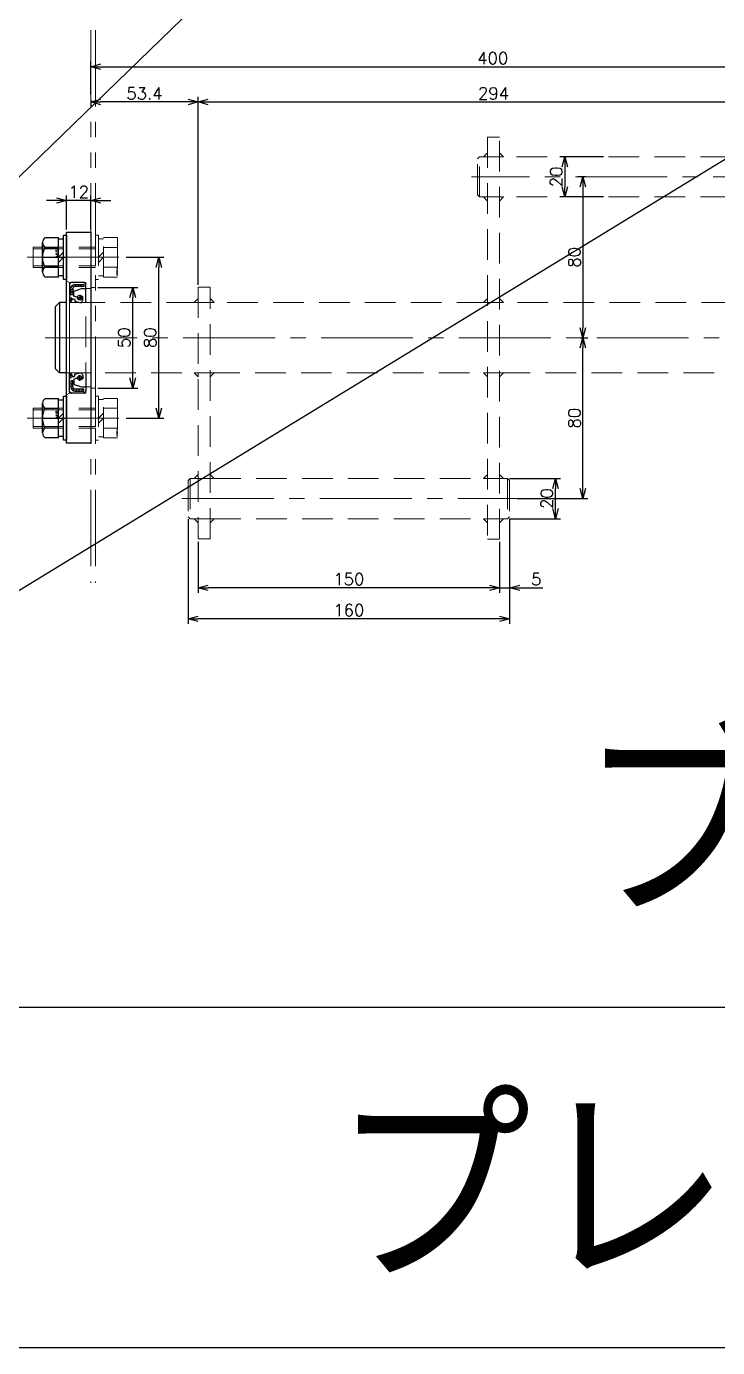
# Model space of a CAD drawing. Header units: millimetres. Extents: x 0 to 38884, y -3675 to 8056.
# Drawn here: x 9387 to 9731, y 3145 to 3802 of the extents above; entities that cross this region are included whole.
import ezdxf

# ---------------------------------------------------------------- set-up
doc = ezdxf.new("R2010")
doc.units = ezdxf.units.MM
doc.header["$LTSCALE"] = 2.4
doc.header["$PDMODE"] = 99
doc.header["$PDSIZE"] = 1
for name, pattern in [('CENTER2', [28.575, 19.05, -3.175, 3.175, -3.175]), ('HIDDEN', [9.525, 6.35, -3.175]), ('PHANTOM2', [31.75, 15.875, -3.175, 3.175, -3.175, 3.175, -3.175])]:
    doc.linetypes.add(name, pattern=pattern)
for name, color, linetype, lineweight in [('04_HIDDEN', 2, 'HIDDEN', 13), ('05_CENTER', 4, 'CENTER2', 13), ('06_PHANTOM', 2, 'PHANTOM2', 13), ('08_DIM', 3, 'Continuous', 13)]:
    doc.layers.add(name, color=color, linetype=linetype, lineweight=lineweight)
doc.layers.add('10_DRAFT', color=8, linetype='Continuous', lineweight=0, plot=False)
doc.styles.add('KSS_TXT', font='txt.shx', dxfattribs={"bigfont": 'extfont2.shx'})
doc.styles.add('KSS_TXT_L', font='txt.shx', dxfattribs={"height": 3, "bigfont": 'extfont2.shx'})
doc.dimstyles.new('KSS_DIM', dxfattribs={"dimscale": 2, "dimtxt": 3, "dimasz": 2.5, "dimexe": 1.25, "dimexo": 0.625, "dimtad": 1, "dimdsep": 46, "dimtxsty": 'KSS_TXT', "dimblk": 'OPEN30', "dimcen": 0, "dimazin": 2, "dimtfac": 0.75, "dimtmove": 0, "dimatfit": 3, "dimldrblk": 'OPEN30', "dimfxl": 1.25, "dimtolj": 1, "dimarcsym": 0})

# ---------------------------------------------------------------- blocks, each defined once
blk = doc.blocks.new('_Open30')
at = {"color": 0, "linetype": 'ByBlock', "lineweight": -2}
for p, q in [((-1, 0.27), (0, 0)), ((0, 0), (-1, -0.27)), ((0, 0), (-1, 0))]:
    blk.add_line(p, q, dxfattribs=at)
blk = doc.blocks.new('*D185')
at = {"layer": '08_DIM', "color": 0, "lineweight": -2, "transparency": 16777216}
for p, q in [((9402.41, 3715.79), (9397.41, 3715.79)), ((9407.41, 3701.29), (9407.41, 3718.29)), ((9419.41, 3715.79), (9407.41, 3715.79)), ((9419.41, 3701.29), (9419.41, 3718.29)), ((9424.41, 3715.79), (9429.41, 3715.79))]:
    blk.add_line(p, q, dxfattribs=at)
at = {"layer": 'Defpoints', "color": 0, "transparency": 16777216}
for p in [(9407.41, 3715.79), (9407.41, 3700.04), (9419.41, 3700.04)]:
    blk.add_point(p, dxfattribs=at)
at = {"layer": '08_DIM', "color": 0, "lineweight": -2, "transparency": 16777216, "xscale": 5, "yscale": 5, "zscale": 5}
blk.add_blockref('_Open30', (9407.41, 3715.79), dxfattribs=at)
at = {"layer": '08_DIM', "color": 0, "lineweight": -2, "transparency": 16777216, "xscale": 5, "yscale": 5, "zscale": 5, "rotation": 180}
blk.add_blockref('_Open30', (9419.41, 3715.79), dxfattribs=at)
at = {"layer": '08_DIM', "color": 0, "transparency": 16777216, "insert": (9413.41, 3720.04), "char_height": 6, "attachment_point": 5, "style": 'KSS_TXT'}
blk.add_mtext('\\A1;12', dxfattribs=at)
blk = doc.blocks.new('*D186')
at = {"layer": '08_DIM', "color": 0, "lineweight": -2, "transparency": 16777216}
for p, q in [((9436.96, 3687.54), (9455.74, 3687.54)), ((9453.24, 3612.54), (9453.24, 3682.54)), ((9436.96, 3607.54), (9455.74, 3607.54))]:
    blk.add_line(p, q, dxfattribs=at)
at = {"layer": 'Defpoints', "color": 0, "transparency": 16777216}
for p in [(9435.71, 3687.54), (9453.24, 3687.54), (9435.71, 3607.54)]:
    blk.add_point(p, dxfattribs=at)
at = {"layer": '08_DIM', "color": 0, "lineweight": -2, "transparency": 16777216, "xscale": 5, "yscale": 5, "zscale": 5}
for p, rotation in [((9453.24, 3687.54), 90), ((9453.24, 3607.54), 270)]:
    blk.add_blockref('_Open30', p, dxfattribs=dict(at, rotation=rotation))
at = {"layer": '08_DIM', "color": 0, "transparency": 16777216, "insert": (9448.99, 3647.54), "char_height": 6, "attachment_point": 5, "rotation": 90, "style": 'KSS_TXT'}
blk.add_mtext('\\A1;80', dxfattribs=at)
blk = doc.blocks.new('*D189')
at = {"layer": '08_DIM', "color": 0, "lineweight": -2, "transparency": 16777216}
for p, q in [((9422.96, 3672.54), (9442.79, 3672.54)), ((9440.29, 3627.54), (9440.29, 3667.54)), ((9422.96, 3622.54), (9442.79, 3622.54))]:
    blk.add_line(p, q, dxfattribs=at)
at = {"layer": 'Defpoints', "color": 0, "transparency": 16777216}
for p in [(9421.71, 3672.54), (9440.29, 3672.54), (9421.71, 3622.54)]:
    blk.add_point(p, dxfattribs=at)
at = {"layer": '08_DIM', "color": 0, "lineweight": -2, "transparency": 16777216, "xscale": 5, "yscale": 5, "zscale": 5}
for p, rotation in [((9440.29, 3672.54), 90), ((9440.29, 3622.54), 270)]:
    blk.add_blockref('_Open30', p, dxfattribs=dict(at, rotation=rotation))
at = {"layer": '08_DIM', "color": 0, "transparency": 16777216, "insert": (9436.03, 3647.54), "char_height": 6, "attachment_point": 5, "rotation": 90, "style": 'KSS_TXT'}
blk.add_mtext('\\A1;50', dxfattribs=at)
blk = doc.blocks.new('*D193')
at = {"layer": '08_DIM', "color": 0, "lineweight": -2, "transparency": 16777216}
for p, q in [((9627.66, 3577.54), (9653.07, 3577.54)), ((9650.57, 3562.54), (9650.57, 3572.54)), ((9627.66, 3557.54), (9653.07, 3557.54))]:
    blk.add_line(p, q, dxfattribs=at)
at = {"layer": 'Defpoints', "color": 0, "transparency": 16777216}
for p in [(9626.41, 3577.54), (9650.57, 3577.54), (9626.41, 3557.54)]:
    blk.add_point(p, dxfattribs=at)
at = {"layer": '08_DIM', "color": 0, "lineweight": -2, "transparency": 16777216, "xscale": 5, "yscale": 5, "zscale": 5}
for p, rotation in [((9650.57, 3577.54), 90), ((9650.57, 3557.54), 270)]:
    blk.add_blockref('_Open30', p, dxfattribs=dict(at, rotation=rotation))
at = {"layer": '08_DIM', "color": 0, "transparency": 16777216, "insert": (9646.32, 3567.54), "char_height": 6, "attachment_point": 5, "rotation": 90, "style": 'KSS_TXT'}
blk.add_mtext('\\A1;20', dxfattribs=at)
blk = doc.blocks.new('*D194')
at = {"layer": '08_DIM', "color": 0, "lineweight": -2, "transparency": 16777216}
for p, q in [((9467.81, 3557.29), (9467.81, 3505.29)), ((9627.81, 3557.29), (9627.81, 3505.29)), ((9622.81, 3507.79), (9472.81, 3507.79))]:
    blk.add_line(p, q, dxfattribs=at)
at = {"layer": 'Defpoints', "color": 0, "transparency": 16777216}
for p in [(9467.81, 3558.54), (9627.81, 3558.54), (9467.81, 3507.79)]:
    blk.add_point(p, dxfattribs=at)
at = {"layer": '08_DIM', "color": 0, "lineweight": -2, "transparency": 16777216, "xscale": 5, "yscale": 5, "zscale": 5, "rotation": 180}
blk.add_blockref('_Open30', (9467.81, 3507.79), dxfattribs=at)
at = {"layer": '08_DIM', "color": 0, "lineweight": -2, "transparency": 16777216, "xscale": 5, "yscale": 5, "zscale": 5}
blk.add_blockref('_Open30', (9627.81, 3507.79), dxfattribs=at)
at = {"layer": '08_DIM', "color": 0, "transparency": 16777216, "insert": (9547.81, 3512.04), "char_height": 6, "attachment_point": 5, "style": 'KSS_TXT'}
blk.add_mtext('\\A1;160', dxfattribs=at)
blk = doc.blocks.new('*D195')
at = {"layer": '08_DIM', "color": 0, "lineweight": -2, "transparency": 16777216}
for p, q in [((9627.81, 3557.29), (9627.81, 3520.71)), ((9622.81, 3546.04), (9622.81, 3520.71)), ((9617.81, 3523.21), (9612.81, 3523.21)), ((9622.81, 3523.21), (9627.81, 3523.21)), ((9632.81, 3523.21), (9644.31, 3523.21))]:
    blk.add_line(p, q, dxfattribs=at)
at = {"layer": 'Defpoints', "color": 0, "transparency": 16777216}
for p in [(9627.81, 3558.54), (9622.81, 3547.29), (9627.81, 3523.21)]:
    blk.add_point(p, dxfattribs=at)
at = {"layer": '08_DIM', "color": 0, "lineweight": -2, "transparency": 16777216, "xscale": 5, "yscale": 5, "zscale": 5}
blk.add_blockref('_Open30', (9622.81, 3523.21), dxfattribs=at)
at = {"layer": '08_DIM', "color": 0, "lineweight": -2, "transparency": 16777216, "xscale": 5, "yscale": 5, "zscale": 5, "rotation": 180}
blk.add_blockref('_Open30', (9627.81, 3523.21), dxfattribs=at)
at = {"layer": '08_DIM', "color": 0, "transparency": 16777216, "insert": (9641.06, 3527.47), "char_height": 6, "attachment_point": 5, "style": 'KSS_TXT'}
blk.add_mtext('\\A1;5', dxfattribs=at)
blk = doc.blocks.new('*D196')
at = {"layer": '08_DIM', "color": 0, "lineweight": -2, "transparency": 16777216}
for p, q in [((9472.81, 3546.04), (9472.81, 3520.71)), ((9622.81, 3546.04), (9622.81, 3520.71)), ((9617.81, 3523.21), (9477.81, 3523.21))]:
    blk.add_line(p, q, dxfattribs=at)
at = {"layer": 'Defpoints', "color": 0, "transparency": 16777216}
for p in [(9472.81, 3547.29), (9622.81, 3547.29), (9472.81, 3523.21)]:
    blk.add_point(p, dxfattribs=at)
at = {"layer": '08_DIM', "color": 0, "lineweight": -2, "transparency": 16777216, "xscale": 5, "yscale": 5, "zscale": 5, "rotation": 180}
blk.add_blockref('_Open30', (9472.81, 3523.21), dxfattribs=at)
at = {"layer": '08_DIM', "color": 0, "lineweight": -2, "transparency": 16777216, "xscale": 5, "yscale": 5, "zscale": 5}
blk.add_blockref('_Open30', (9622.81, 3523.21), dxfattribs=at)
at = {"layer": '08_DIM', "color": 0, "transparency": 16777216, "insert": (9547.81, 3527.47), "char_height": 6, "attachment_point": 5, "style": 'KSS_TXT'}
blk.add_mtext('\\A1;150', dxfattribs=at)
blk = doc.blocks.new('*D197')
at = {"layer": '08_DIM', "color": 0, "lineweight": -2, "transparency": 16777216}
for p, q in [((9665.52, 3727.54), (9661.77, 3727.54)), ((9664.27, 3722.54), (9664.27, 3652.54)), ((9663.02, 3647.54), (9666.77, 3647.54))]:
    blk.add_line(p, q, dxfattribs=at)
at = {"layer": 'Defpoints', "color": 0, "transparency": 16777216}
for p in [(9666.77, 3727.54), (9661.77, 3647.54), (9664.27, 3647.54)]:
    blk.add_point(p, dxfattribs=at)
at = {"layer": '08_DIM', "color": 0, "lineweight": -2, "transparency": 16777216, "xscale": 5, "yscale": 5, "zscale": 5}
for p, rotation in [((9664.27, 3727.54), 90), ((9664.27, 3647.54), 270)]:
    blk.add_blockref('_Open30', p, dxfattribs=dict(at, rotation=rotation))
at = {"layer": '08_DIM', "color": 0, "transparency": 16777216, "insert": (9660.02, 3687.54), "char_height": 6, "attachment_point": 5, "rotation": 90, "style": 'KSS_TXT'}
blk.add_mtext('\\A1;80', dxfattribs=at)
blk = doc.blocks.new('*D643')
at = {"layer": '08_DIM', "color": 0, "lineweight": -2, "transparency": 16777216}
for p, q in [((9674.56, 3737.54), (9652.77, 3737.54)), ((9655.27, 3732.54), (9655.27, 3722.54)), ((9674.56, 3717.54), (9652.77, 3717.54))]:
    blk.add_line(p, q, dxfattribs=at)
at = {"layer": 'Defpoints', "color": 0, "transparency": 16777216}
for p in [(9675.81, 3737.54), (9655.27, 3717.54), (9675.81, 3717.54)]:
    blk.add_point(p, dxfattribs=at)
at = {"layer": '08_DIM', "color": 0, "lineweight": -2, "transparency": 16777216, "xscale": 5, "yscale": 5, "zscale": 5}
for p, rotation in [((9655.27, 3737.54), 90), ((9655.27, 3717.54), 270)]:
    blk.add_blockref('_Open30', p, dxfattribs=dict(at, rotation=rotation))
at = {"layer": '08_DIM', "color": 0, "transparency": 16777216, "insert": (9651.02, 3727.54), "char_height": 6, "attachment_point": 5, "rotation": 90, "style": 'KSS_TXT'}
blk.add_mtext('\\A1;20', dxfattribs=at)
blk = doc.blocks.new('*D644')
at = {"layer": '08_DIM', "color": 0, "lineweight": -2, "transparency": 16777216}
for p, q in [((9663.02, 3647.54), (9666.77, 3647.54)), ((9664.27, 3572.54), (9664.27, 3642.54)), ((9631.16, 3567.54), (9666.77, 3567.54))]:
    blk.add_line(p, q, dxfattribs=at)
at = {"layer": 'Defpoints', "color": 0, "transparency": 16777216}
for p in [(9661.77, 3647.54), (9664.27, 3647.54), (9629.91, 3567.54)]:
    blk.add_point(p, dxfattribs=at)
at = {"layer": '08_DIM', "color": 0, "lineweight": -2, "transparency": 16777216, "xscale": 5, "yscale": 5, "zscale": 5}
for p, rotation in [((9664.27, 3647.54), 90), ((9664.27, 3567.54), 270)]:
    blk.add_blockref('_Open30', p, dxfattribs=dict(at, rotation=rotation))
at = {"layer": '08_DIM', "color": 0, "transparency": 16777216, "insert": (9660.02, 3607.54), "char_height": 6, "attachment_point": 5, "rotation": 90, "style": 'KSS_TXT'}
blk.add_mtext('\\A1;80', dxfattribs=at)
blk = doc.blocks.new('*D646')
at = {"layer": '08_DIM', "color": 0, "lineweight": -2, "transparency": 16777216}
for p, q in [((9472.81, 3673.9), (9472.81, 3767.29)), ((9766.81, 3748.79), (9766.81, 3767.29)), ((9477.81, 3764.79), (9761.81, 3764.79))]:
    blk.add_line(p, q, dxfattribs=at)
at = {"layer": 'Defpoints', "color": 0, "transparency": 16777216}
for p in [(9766.81, 3764.79), (9766.81, 3747.54), (9472.81, 3672.65)]:
    blk.add_point(p, dxfattribs=at)
at = {"layer": '08_DIM', "color": 0, "lineweight": -2, "transparency": 16777216, "xscale": 5, "yscale": 5, "zscale": 5, "rotation": 180}
blk.add_blockref('_Open30', (9472.81, 3764.79), dxfattribs=at)
at = {"layer": '08_DIM', "color": 0, "lineweight": -2, "transparency": 16777216, "xscale": 5, "yscale": 5, "zscale": 5}
blk.add_blockref('_Open30', (9766.81, 3764.79), dxfattribs=at)
at = {"layer": '08_DIM', "color": 0, "transparency": 16777216, "insert": (9619.81, 3769.04), "char_height": 6, "attachment_point": 5, "style": 'KSS_TXT'}
blk.add_mtext('\\A1;294', dxfattribs=at)
blk = doc.blocks.new('*D647')
at = {"layer": '08_DIM', "color": 0, "lineweight": -2, "transparency": 16777216}
for p, q in [((9419.41, 3766.04), (9419.41, 3762.29)), ((9472.81, 3673.9), (9472.81, 3767.29)), ((9467.81, 3764.79), (9424.41, 3764.79))]:
    blk.add_line(p, q, dxfattribs=at)
at = {"layer": 'Defpoints', "color": 0, "transparency": 16777216}
for p in [(9419.41, 3767.29), (9419.41, 3764.79), (9472.81, 3672.65)]:
    blk.add_point(p, dxfattribs=at)
at = {"layer": '08_DIM', "color": 0, "lineweight": -2, "transparency": 16777216, "xscale": 5, "yscale": 5, "zscale": 5, "rotation": 180}
blk.add_blockref('_Open30', (9419.41, 3764.79), dxfattribs=at)
at = {"layer": '08_DIM', "color": 0, "lineweight": -2, "transparency": 16777216, "xscale": 5, "yscale": 5, "zscale": 5}
blk.add_blockref('_Open30', (9472.81, 3764.79), dxfattribs=at)
at = {"layer": '08_DIM', "color": 0, "transparency": 16777216, "insert": (9446.11, 3769.04), "char_height": 6, "attachment_point": 5, "style": 'KSS_TXT'}
blk.add_mtext('\\A1;53.4', dxfattribs=at)
blk = doc.blocks.new('*D648')
at = {"layer": '08_DIM', "color": 0, "lineweight": -2, "transparency": 16777216}
for p, q in [((9419.41, 3768.54), (9419.41, 3784.84)), ((9819.41, 3770.63), (9819.41, 3784.84)), ((9424.41, 3782.34), (9814.41, 3782.34))]:
    blk.add_line(p, q, dxfattribs=at)
at = {"layer": 'Defpoints', "color": 0, "transparency": 16777216}
for p in [(9819.41, 3782.34), (9419.41, 3767.29), (9819.41, 3769.38)]:
    blk.add_point(p, dxfattribs=at)
at = {"layer": '08_DIM', "color": 0, "lineweight": -2, "transparency": 16777216, "xscale": 5, "yscale": 5, "zscale": 5, "rotation": 180}
blk.add_blockref('_Open30', (9419.41, 3782.34), dxfattribs=at)
at = {"layer": '08_DIM', "color": 0, "lineweight": -2, "transparency": 16777216, "xscale": 5, "yscale": 5, "zscale": 5}
blk.add_blockref('_Open30', (9819.41, 3782.34), dxfattribs=at)
at = {"layer": '08_DIM', "color": 0, "transparency": 16777216, "insert": (9619.41, 3786.59), "char_height": 6, "attachment_point": 5, "style": 'KSS_TXT'}
blk.add_mtext('\\A1;400', dxfattribs=at)
blk = doc.blocks.new('AE2081E0a_1')
h = blk.add_hatch()
h.set_pattern_fill('ANSI31', color=0, scale=0.3)
h.set_pattern_definition([(45, (-28499.78175, -6159.2461), (-0.67351921, 0.67351921), [])])
edge = h.paths.add_edge_path()
edge.add_line((0.61, 24.5), (0.61, 22.39))
edge.add_line((0.61, 22.39), (1.61, 22.39))
edge.add_line((1.61, 22.39), (1.61, 24.5))
edge.add_arc((2.61, 24.5), 1, 90, 180, ccw=False)
edge.add_line((2.61, 25.5), (7.05, 25.5))
edge.add_line((7.05, 25.5), (7.05, 26.5))
edge.add_line((7.05, 26.5), (2.61, 26.5))
edge.add_arc((2.61, 24.5), 2, 90, 180)
h = blk.add_hatch()
h.set_pattern_fill('ANSI31', color=0, scale=0.3)
h.set_pattern_definition([(45, (-28499.78175, -6156.2461), (-0.67351921, 0.67351921), [])])
edge = h.paths.add_edge_path()
edge.add_line((0.61, -24.5), (0.61, -22.39))
edge.add_line((0.61, -22.39), (1.61, -22.39))
edge.add_line((1.61, -22.39), (1.61, -24.5))
edge.add_arc((2.61, -24.5), 1, 180, 270)
edge.add_line((2.61, -25.5), (7.05, -25.5))
edge.add_line((7.05, -25.5), (7.05, -26.5))
edge.add_line((7.05, -26.5), (2.61, -26.5))
edge.add_arc((2.61, -24.5), 2, 180, 270, ccw=False)
at = {"color": 0}
for p, q in [((0, 26.94), (0, 20.1)), ((0.98, 27.49), (0.06, 27.03)), ((6.97, 27.5), (1.02, 27.5)), ((7.72, 27), (7.03, 27.48)), ((7.76, 27), (7.72, 27)), ((7.86, 26.71), (7.86, 26.9)), ((8, 26.5), (7.86, 26.71)), ((8, 24.6), (8, 26.5)), ((0.1, 20), (0.55, 20)), ((0.8, 19.75), (0.8, 19.17)), ((2.17, 20.74), (2.17, 23.1)), ((2.24, 23.19), (5.98, 24.49)), ((3.9, 20), (2.24, 20.65)), ((3.62, 20), (6.38, 20)), ((5, 21.38), (5, 18.63)), ((6.4, 20.52), (5.97, 20.52)), ((6.02, 24.5), (7.9, 24.5)), ((6.5, 18.54), (6.5, 20.42)), ((0.8, 19.17), (0, 17.78)), ((0, 17.78), (0.29, 17.5)), ((0.29, 17.5), (1.65, 19.38)), ((1.77, 19.42), (2.46, 19.13)), ((2.55, 19.03), (2.67, 18.49)), ((2.67, 18.49), (2.67, 18.16)), ((2.67, 18.16), (5, 17.5)), ((5, 17.5), (5.84, 17.5)), ((5.84, 17.5), (6.48, 18.49)), ((0, -17.78), (0.29, -17.5)), ((0.8, -19.17), (0, -17.78)), ((0.29, -17.5), (1.65, -19.38)), ((0.8, -19.75), (0.8, -19.17)), ((1.77, -19.42), (2.46, -19.13)), ((2.55, -19.03), (2.67, -18.49)), ((2.67, -18.16), (5, -17.5)), ((2.67, -18.49), (2.67, -18.16)), ((5, -17.5), (5.84, -17.5)), ((5, -21.38), (5, -18.63)), ((5.84, -17.5), (6.48, -18.49)), ((6.5, -18.54), (6.5, -20.42)), ((0, -26.94), (0, -20.1)), ((0.1, -20), (0.55, -20)), ((2.17, -20.74), (2.17, -23.1)), ((3.9, -20), (2.24, -20.65)), ((2.24, -23.19), (5.98, -24.49)), ((3.62, -20), (6.38, -20)), ((6.4, -20.52), (5.97, -20.52)), ((6.02, -24.5), (7.9, -24.5)), ((8, -24.6), (8, -26.5)), ((0.98, -27.49), (0.06, -27.03)), ((6.97, -27.5), (1.02, -27.5)), ((7.72, -27), (7.03, -27.48)), ((7.76, -27), (7.72, -27)), ((8, -26.5), (7.86, -26.71)), ((7.86, -26.71), (7.86, -26.9))]:
    blk.add_line(p, q, dxfattribs=at)
for points in [[(8, 17.5), (8, 24.6), (8, 26.5), (7.86, 26.71), (7.86, 26.9, 0.414214), (7.76, 27), (7.72, 27), (7.03, 27.48, 0.152216), (6.97, 27.5), (1.02, 27.5, 0.116434), (0.98, 27.49), (0.06, 27.03, 0.284079), (0, 26.94), (0, 20.1), (0, 17.5)], [(8, -17.5), (8, -24.6), (8, -26.5), (7.86, -26.71), (7.86, -26.9, -0.414214), (7.76, -27), (7.72, -27), (7.03, -27.48, -0.152216), (6.97, -27.5), (1.02, -27.5, -0.116434), (0.98, -27.49), (0.06, -27.03, -0.284079), (0, -26.94), (0, -20.1), (0, -17.5)]]:
    blk.add_lwpolyline(points, format="xyb", dxfattribs=at)
for points in [[(7.05, 25.5), (2.61, 25.5, 0.414214), (1.61, 24.5), (1.61, 21.39), (0.61, 21.39), (0.61, 24.5, -0.414214), (2.61, 26.5), (7.05, 26.5)], [(7.05, -25.5), (2.61, -25.5, -0.414214), (1.61, -24.5), (1.61, -21.39), (0.61, -21.39), (0.61, -24.5, 0.414214), (2.61, -26.5), (7.05, -26.5)]]:
    blk.add_lwpolyline(points, format="xyb", close=True, dxfattribs=at)
for centre in [(5, 20), (5, -20)]:
    blk.add_circle(centre, 1.1, dxfattribs=at)
for centre, radius, start, end in [((0.1, 26.94), 0.1, 116.56505, 180), ((1.02, 27.4), 0.1, 90, 116.56505), ((6.97, 27.4), 0.1, 55.38044, 90), ((7.76, 26.9), 0.1, 0, 90), ((0.1, 20.1), 0.1, 180, 270), ((0.55, 19.75), 0.25, 360, 90), ((2.27, 23.1), 0.1, 109.21481, 180), ((2.27, 20.74), 0.1, 180, 248.66025), ((5, 20), 1.1, 180, 28.18847), ((6.02, 24.4), 0.1, 90, 109.21481), ((6.4, 20.42), 0.1, 360, 90), ((7.9, 24.6), 0.1, 270, 0), ((1.73, 19.32), 0.1, 67.88461, 144.21845), ((2.4, 19), 0.15, 12.98752, 67.88461), ((6.4, 18.54), 0.1, 326.87019, 0), ((1.73, -19.32), 0.1, 215.78155, 292.11539), ((2.4, -19), 0.15, 292.11539, 347.01248), ((5, -20), 1.1, 331.81153, 180), ((6.4, -18.54), 0.1, 360, 33.12981), ((0.1, -20.1), 0.1, 90, 180), ((0.55, -19.75), 0.25, 270, 0), ((2.27, -20.74), 0.1, 111.33975, 180), ((2.27, -23.1), 0.1, 180, 250.78519), ((6.02, -24.4), 0.1, 250.78519, 270), ((6.4, -20.42), 0.1, 270, 0), ((7.9, -24.6), 0.1, 360, 90), ((0.1, -26.94), 0.1, 180, 243.43495), ((1.02, -27.4), 0.1, 243.43495, 270), ((6.97, -27.4), 0.1, 270, 304.61956), ((7.76, -26.9), 0.1, 270, 360)]:
    blk.add_arc(centre, radius, start, end, dxfattribs=at)
at = {"layer": '10_DRAFT'}
blk.add_line((0, 0), (8, 0), dxfattribs=at)
for points in [[(8, 17.5), (0, 17.5)], [(8, -17.5), (0, -17.5)]]:
    blk.add_lwpolyline(points, dxfattribs=at)
blk = doc.blocks.new('A$C115E53E3_1')
at = {"color": 0}
for p, q in [((-325, 89), (-324, 90)), ((-325, 71), (-325, 89)), ((-324, 70), (-324, 90)), ((-324, 90), (-320.5, 90)), ((-176, 90), (-314.5, 90)), ((-166, 90), (-170, 90)), ((-166, 70), (-166, 90)), ((-165, 89), (-166, 90)), ((-165, 71), (-165, 89)), ((-324, 70), (-325, 71)), ((-320.5, 70), (-324, 70)), ((-176, 70), (-314.5, 70)), ((-170, 70), (-166, 70)), ((-166, 70), (-165, 71)), ((-533, 17.5), (-533, -17.5)), ((-104, 17.5), (-104, -17.5)), ((-102.25, 16.5), (-104, 16.5)), ((-102.25, 17.5), (-102.25, -17.5)), ((-2, -17.5), (-2, 17.5)), ((-102.25, -16.5), (-104, -16.5)), ((-468, -70), (-469, -71)), ((-469, -71), (-469, -89)), ((-464, -70), (-468, -70)), ((-468, -70), (-468, -90)), ((-458, -70), (-319.5, -70)), ((-313.5, -70), (-310, -70)), ((-310, -70), (-310, -90)), ((-310, -70), (-309, -71)), ((-309, -71), (-309, -89)), ((-469, -89), (-468, -90)), ((-468, -90), (-464, -90)), ((-458, -90), (-319.5, -90)), ((-310, -90), (-313.5, -90)), ((-309, -89), (-310, -90))]:
    blk.add_line(p, q, dxfattribs=at)
for points in [[(-314, -100.25), (-314, 99.75), (-320, 99.75), (-320, -100.25)], [(-176, 100), (-176, -25.11), (-170, -25.11), (-170, 100)], [(-458, -100), (-458, 25.11), (-464, 25.11), (-464, -100)]]:
    blk.add_lwpolyline(points, close=True, dxfattribs=at)
at = {"color": 3}
for points in [[(-320, 90), (-322, 90), (-322, 90), (-320, 92)], [(-314, 90), (-312, 90), (-312, 90), (-314, 92)], [(-176, 90), (-178, 90), (-178, 90), (-176, 92)], [(-170, 90), (-168, 90), (-168, 90), (-170, 92)], [(-320, 70), (-322, 70), (-322, 70), (-320, 68)], [(-314, 70), (-312, 70), (-312, 70), (-314, 68)], [(-176, 70), (-178, 70), (-178, 70), (-176, 68)], [(-170, 70), (-168, 70), (-168, 70), (-170, 68)], [(-464, 17.5), (-466, 17.5), (-466, 17.5), (-464, 19.5)], [(-458, 17.5), (-456, 17.5), (-456, 17.5), (-458, 19.5)], [(-320, 17.5), (-322, 17.5), (-322, 17.5), (-320, 19.5)], [(-314, 17.5), (-312, 17.5), (-312, 17.5), (-314, 19.5)], [(-176, 17.5), (-178, 17.5), (-178, 17.5), (-176, 19.5)], [(-170, 17.5), (-168, 17.5), (-168, 17.5), (-170, 19.5)], [(-464, -17.5), (-466, -17.5), (-466, -17.5), (-464, -19.5)], [(-458, -17.5), (-456, -17.5), (-456, -17.5), (-458, -19.5)], [(-320, -17.5), (-322, -17.5), (-322, -17.5), (-320, -19.5)], [(-314, -17.5), (-312, -17.5), (-312, -17.5), (-314, -19.5)], [(-176, -17.5), (-178, -17.5), (-178, -17.5), (-176, -19.5)], [(-170, -17.5), (-168, -17.5), (-168, -17.5), (-170, -19.5)], [(-464, -70), (-466, -70), (-466, -70), (-464, -68)], [(-458, -70), (-456, -70), (-456, -70), (-458, -68)], [(-320, -70), (-322, -70), (-322, -70), (-320, -68)], [(-314, -70), (-312, -70), (-312, -70), (-314, -68)], [(-464, -90), (-466, -90), (-466, -90), (-464, -92)], [(-458, -90), (-456, -90), (-456, -90), (-458, -92)], [(-320, -90), (-322, -90), (-322, -90), (-320, -92)], [(-314, -90), (-312, -90), (-312, -90), (-314, -92)]]:
    blk.add_lwpolyline(points, close=True, dxfattribs=at)
at = {"color": 0}
for points in [[(-464.5, 17.5), (-533, 17.5), (-535, 15.5), (-535, -15.5), (-533, -17.5), (-464.5, -17.5)], [(-320, 17.5), (-458.5, 17.5)], [(-175.5, 17.5), (-314, 17.5)], [(-104, 17.5), (-169.5, 17.5)], [(-102.25, -17.5), (-2, -17.5), (0, -15.5), (0, 15.5), (-2, 17.5), (-102.25, 17.5)], [(-458.5, -17.5), (-320, -17.5)], [(-314, -17.5), (-175.5, -17.5)], [(-169.5, -17.5), (-104, -17.5)]]:
    blk.add_lwpolyline(points, dxfattribs=at)
at = {"layer": '04_HIDDEN'}
for p, q in [((-458, 17.5), (-464, 17.5)), ((-464, 17.5), (-458, 17.5)), ((-320, 17.5), (-314, 17.5)), ((-176, 17.5), (-170, 17.5)), ((-170, 17.5), (-176, 17.5)), ((-70, 12.5), (-70, 17.5)), ((0, 12.5), (-70, 12.5)), ((-29, 4.75), (-31.74, 0)), ((-31.74, 0), (-29, -4.75)), ((-29, -4.75), (-29, 4.75)), ((-29, 4.75), (0, 4.75)), ((-24, 6), (0, 6)), ((-24, -6), (-24, 6)), ((-29, -4.75), (0, -4.75)), ((-24, -6), (0, -6)), ((-458, -17.5), (-464, -17.5)), ((-464, -17.5), (-458, -17.5)), ((-320, -17.5), (-314, -17.5)), ((-176, -17.5), (-170, -17.5)), ((-170, -17.5), (-176, -17.5))]:
    blk.add_line(p, q, dxfattribs=at)
for points in [[(-314, 90), (-320, 90)], [(-170, 90), (-176, 90)], [(-314, 70), (-320, 70)], [(-170, 70), (-176, 70)], [(-464, -70), (-458, -70)], [(-320, -70), (-314, -70)], [(-464, -90), (-458, -90)], [(-320, -90), (-314, -90)]]:
    blk.add_lwpolyline(points, dxfattribs=at)
at = {"layer": '05_CENTER'}
for p, q in [((-162, 80), (-328, 80)), ((-540, 0), (5, 0)), ((-472, -80), (-306, -80))]:
    blk.add_line(p, q, dxfattribs=at)
at = {"layer": '08_DIM'}
blk.add_line((0, 15.5), (0, -15.5), dxfattribs=at)
blk = doc.blocks.new('A$C1A3C2C0C_1_1_1')
at = {"color": 0, "linetype": 'CENTER2'}
blk.add_line((0, -34), (0, 14), dxfattribs=at)
at = {"color": 0}
for p, q in [((-9.81, 11), (9.81, 11)), ((-9.81, 4), (-9.81, 11)), ((-4.91, 4), (-4.91, 11)), ((4.91, 4), (4.91, 11)), ((9.81, 4), (9.81, 11)), ((-11, 1.5), (11, 1.5)), ((-11, 1.5), (-11, 0)), ((9.81, 4), (-9.81, 4)), ((-9.25, 4), (-9.25, 1.5)), ((0, 1.5), (-2.5, 4)), ((0, 4), (2.5, 1.5)), ((9.25, 1.5), (9.25, 4)), ((11, 0), (11, 1.5)), ((-11, 0), (11, 0))]:
    blk.add_line(p, q, dxfattribs=at)
at = {"color": 0, "linetype": 'HIDDEN'}
for p, q in [((-5, -31), (-5, 0)), ((-4.19, -31), (-4.19, 0)), ((4.19, -31), (4.19, 0)), ((5, -31), (5, 0)), ((-5, -31), (5, -31))]:
    blk.add_line(p, q, dxfattribs=at)
at = {"layer": '10_DRAFT', "style": 'KSS_TXT_L'}
blk.add_text('BT-M10x35L,SW,PW', height=0.3, dxfattribs=at).set_placement((5.1, 10.66))
blk = doc.blocks.new('M10Nza_1_1_1')
at = {"color": 0}
for p, q in [((-9.8, 4), (-9.8, 10.69)), ((-7.35, 12), (7.35, 12)), ((-4.9, 4), (-4.9, 10.69)), ((4.9, 10.69), (4.9, 4)), ((9.8, 10.69), (9.8, 4)), ((-9.8, 4), (9.8, 4)), ((-9.2, 1.5), (-9.2, 4)), ((0, 1.5), (-2.5, 4)), ((0, 4), (2.5, 1.5)), ((9.2, 4), (9.2, 1.5))]:
    blk.add_line(p, q, dxfattribs=at)
at = {"color": 0, "linetype": 'CENTER2'}
blk.add_line((0, 12), (0, 0), dxfattribs=at)
at = {"color": 0}
blk.add_lwpolyline([(-11, 1.5), (11, 1.5), (11, 0), (-11, 0)], close=True, dxfattribs=at)
for centre, radius, start, end in [((-7.35, 9.06), 2.94, 33.626, 146.374), ((0, 2.2), 9.8, 60, 120), ((7.35, 9.06), 2.94, 33.626, 146.374)]:
    blk.add_arc(centre, radius, start, end, dxfattribs=at)
at = {"layer": '10_DRAFT', "style": 'KSS_TXT'}
blk.add_text('M10', height=1.25, dxfattribs=at).set_placement((0.26, 4.12))
blk = doc.blocks.new('A$C31470147_1')
at = {"color": 0}
blk.add_lwpolyline([(0, 52.5), (12, 52.5), (12, -52.5), (0, -52.5)], close=True, dxfattribs=at)
at = {"layer": '04_HIDDEN'}
for p, q in [((1.5, 27.5), (0, 28.37)), ((9.5, -27.5), (9.5, 27.5)), ((9.5, 24.5), (12, 24.5)), ((9.5, -24.5), (12, -24.5)), ((1.5, -27.5), (0, -28.37))]:
    blk.add_line(p, q, dxfattribs=at)
for points in [[(1.5, 27.5), (9.5, 27.5)], [(1.5, -27.5), (9.5, -27.5)]]:
    blk.add_lwpolyline(points, dxfattribs=at)
at = {"layer": '05_CENTER'}
for p, q in [((18, 40), (-6, 40)), ((18, -40), (-6, -40))]:
    blk.add_line(p, q, dxfattribs=at)
at = {"layer": '10_DRAFT'}
for p, q in [((1.5, 27.5), (1.5, -27.5)), ((12, 0), (0, 0))]:
    blk.add_line(p, q, dxfattribs=at)

msp = doc.modelspace()

# ---------------------------------------------------------------- linework, layer by layer
at = {"color": 3}
for p, q in [((10779.6661, 5080.8615), (8783.1474, 3145.3143)), ((10629.0406, 4282.4001), (9044.7287, 3314.6582))]:
    msp.add_line(p, q, dxfattribs=at)
for p, q in [((9401.8074, 3663.0407), (9403.8074, 3665.0407)), ((9401.8074, 3632.0407), (9401.8074, 3663.0407)), ((9403.8074, 3665.0407), (9403.8074, 3630.0407)), ((9407.407, 3665.0407), (9403.8074, 3665.0407)), ((9403.8074, 3630.0407), (9401.8074, 3632.0407)), ((9407.407, 3630.0407), (9403.8074, 3630.0407))]:
    msp.add_line(p, q)
for points in [[(8783.1474, 3145.3143), (10779.6661, 3145.3143), (10779.6661, 5080.8615), (8783.1474, 5080.8615)], [(9044.7287, 3314.6582), (10629.0406, 3314.6582), (10629.0406, 4309.5183), (9044.7287, 4309.5183)]]:
    msp.add_lwpolyline(points, close=True, dxfattribs=at)
at = {"layer": '04_HIDDEN'}
for p, q in [((9419.407, 3672.5407), (9421.707, 3672.5407)), ((9419.407, 3622.5407), (9421.707, 3622.5407))]:
    msp.add_line(p, q, dxfattribs=at)
at = {"layer": '06_PHANTOM'}
for p, q in [((9419.407, 4029.1735), (9419.407, 3525.6986)), ((9421.707, 4029.1735), (9421.707, 3525.6986))]:
    msp.add_line(p, q, dxfattribs=at)

# ---------------------------------------------------------------- block references
msp.add_blockref('A$C31470147_1', (9407.407, 3647.5407))
at = {"rotation": 90}
for p in [(9407.407, 3687.5406), (9407.407, 3607.5407)]:
    msp.add_blockref('M10Nza_1_1_1', p, dxfattribs=at)
at = {"color": 4}
msp.add_blockref('AE2081E0a_1', (9408.907, 3647.5407), dxfattribs=at)
at = {"layer": '04_HIDDEN'}
msp.add_blockref('A$C115E53E3_1', (9936.8074, 3647.5407), dxfattribs=at)
at = {"layer": '04_HIDDEN', "rotation": 270}
for p in [(9421.707, 3687.5406), (9421.707, 3607.5406)]:
    msp.add_blockref('A$C1A3C2C0C_1_1_1', p, dxfattribs=at)

# ---------------------------------------------------------------- texts
at = {"layer": '08_DIM', "style": 'KSS_TXT'}
for s, p in [('ブリッジ防止', (9662.4265, 3359.8771)), ('プレス機と共通部品', (9539.546, 3177.8371))]:
    msp.add_text(s, height=90, dxfattribs=at).set_placement(p)

# ---------------------------------------------------------------- dimensions: what is measured, and where the dimension line sits
at = {"layer": '08_DIM'}
for base, p1, p2, override, picture, middle in [((9819.407, 3782.3444), (9419.407, 3767.2884), (9819.407, 3769.3828), {"dimscale": 2, "dimarcsym": 1}, '*D648', (9619.407, 3786.5944)), ((9407.407, 3715.7864), (9419.407, 3700.0407), (9407.407, 3700.0407), {"dimscale": 2}, '*D185', (9413.407, 3720.0364)), ((9467.807, 3507.7939), (9627.807, 3558.5407), (9467.807, 3558.5407), {"dimscale": 2, "dimarcsym": 1}, '*D194', (9547.807, 3512.0439)), ((9627.807, 3523.2128), (9622.807, 3547.2865), (9627.807, 3558.5407), {"dimscale": 2, "dimarcsym": 1}, '*D195', (9641.057, 3527.4669)), ((9472.807, 3523.2128), (9622.807, 3547.2865), (9472.807, 3547.2865), {"dimscale": 2, "dimarcsym": 1}, '*D196', (9547.807, 3527.4669))]:
    dim = msp.add_linear_dim(base=base, p1=p1, p2=p2, dimstyle='KSS_DIM', override=override, dxfattribs=at)
    dim.commit()
    dim.dimension.update_dxf_attribs({"geometry": picture, "text_midpoint": middle})
at = {"layer": '08_DIM', "color": 1}
for base, p2, picture, middle in [((9419.407, 3764.7884), (9419.407, 3767.2884), '*D647', (9446.107, 3769.0425)), ((9766.807, 3764.7884), (9766.807, 3747.5407), '*D646', (9619.807, 3769.0384))]:
    dim = msp.add_linear_dim(base=base, p1=(9472.807, 3672.6465), p2=p2, dimstyle='KSS_DIM', override={"dimscale": 2, "dimarcsym": 1}, dxfattribs=at)
    dim.commit()
    dim.dimension.update_dxf_attribs({"geometry": picture, "text_midpoint": middle})
at = {"layer": '08_DIM'}
for base, p1, p2, override, picture, middle in [((9655.269, 3717.5407), (9675.8074, 3737.5407), (9675.8074, 3717.5407), {"dimscale": 2, "dimarcsym": 1}, '*D643', (9651.019, 3727.5407)), ((9664.2741, 3647.5407), (9666.7741, 3727.5407), (9661.7741, 3647.5407), {"dimscale": 2, "dimarcsym": 1}, '*D197', (9660.0241, 3687.5407)), ((9453.2384, 3687.5407), (9435.707, 3607.5407), (9435.707, 3687.5407), {"dimscale": 2}, '*D186', (9448.9884, 3647.5407)), ((9440.2887, 3672.5407), (9421.707, 3622.5407), (9421.707, 3672.5407), {"dimscale": 2}, '*D189', (9436.0346, 3647.5407)), ((9664.2741, 3647.5407), (9629.907, 3567.5407), (9661.7741, 3647.5407), {"dimscale": 2, "dimarcsym": 1}, '*D644', (9660.0241, 3607.5407)), ((9650.5717, 3577.5407), (9626.407, 3557.5407), (9626.407, 3577.5407), {"dimscale": 2, "dimarcsym": 1}, '*D193', (9646.3217, 3567.5407))]:
    dim = msp.add_linear_dim(base=base, p1=p1, p2=p2, angle=90, dimstyle='KSS_DIM', override=override, dxfattribs=at)
    dim.commit()
    dim.dimension.update_dxf_attribs({"geometry": picture, "text_midpoint": middle})

doc.saveas('drawing.dxf')
